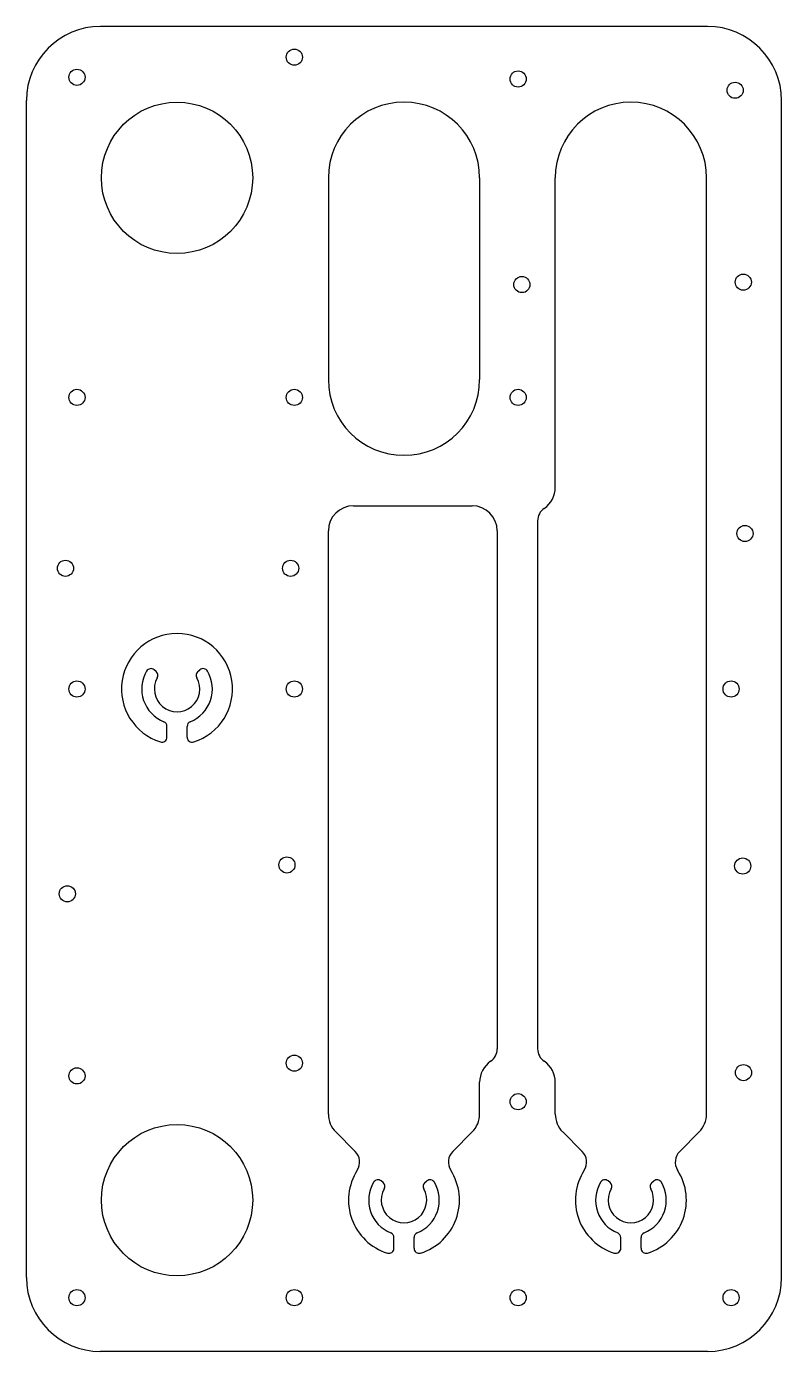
# Model space of a CAD drawing. Extents: x -18 to 132, y 42 to 305.
import ezdxf

# ---------------------------------------------------------------- set-up
doc = ezdxf.new("R2010")
doc.units = 0
doc.header["$MEASUREMENT"] = 0
doc.layers.add('VISIBLE', color=7, linetype='CONTINUOUS')

msp = doc.modelspace()

# ---------------------------------------------------------------- linework, layer by layer
at = {"layer": 'VISIBLE'}
for p, q in [((116.92, 304.65), (-3.44, 304.65)), ((-18.11, 56.68), (-18.11, 289.97)), ((131.6, 56.68), (131.6, 289.97)), ((41.74, 274.65), (41.74, 234.65)), ((71.74, 274.65), (71.74, 234.65)), ((86.74, 213.26), (86.74, 274.65)), ((116.74, 89.07), (116.74, 274.65)), ((46.74, 209.65), (70.24, 209.65)), ((83.24, 206.65), (83.24, 102)), ((41.74, 89.07), (41.74, 204.65)), ((75.24, 204.65), (75.24, 102)), ((7.6, 176.8), (7.21, 177.13)), ((15.89, 176.8), (16.28, 177.13)), ((9.74, 163.78), (9.74, 165.91)), ((13.74, 163.78), (13.74, 165.91)), ((71.74, 89.07), (71.74, 95.39)), ((86.74, 89.07), (86.74, 95.39)), ((47.07, 81.67), (43.21, 85.54)), ((66.41, 81.67), (70.28, 85.54)), ((92.07, 81.67), (88.21, 85.54)), ((111.41, 81.67), (115.28, 85.54)), ((52.6, 75.48), (52.21, 75.8)), ((60.89, 75.48), (61.28, 75.8)), ((97.6, 75.48), (97.21, 75.8)), ((105.89, 75.48), (106.28, 75.8)), ((54.74, 62.46), (54.74, 64.58)), ((58.74, 62.46), (58.74, 64.58)), ((99.74, 62.46), (99.74, 64.58)), ((103.74, 62.46), (103.74, 64.58)), ((116.92, 42), (-3.44, 42))]:
    msp.add_line(p, q, dxfattribs=at)
for centre, radius in [((35, 298.57), 1.6), ((-8.11, 294.58), 1.6), ((79.37, 294.24), 1.6), ((122.4, 292.01), 1.6), ((11.74, 274.65), 15), ((80.12, 253.49), 1.6), ((124.02, 253.97), 1.6), ((-8.11, 231.13), 1.6), ((35, 231.13), 1.6), ((79.37, 231.13), 1.6), ((124.35, 204.15), 1.6), ((-10.38, 197.25), 1.6), ((34.26, 197.25), 1.6), ((-8.11, 173.32), 1.6), ((35, 173.32), 1.6), ((121.6, 173.32), 1.6), ((33.53, 138.45), 1.6), ((123.91, 138.23), 1.6), ((-10.02, 132.73), 1.6), ((35, 99.15), 1.6), ((-8.11, 96.63), 1.6), ((124.06, 97.28), 1.6), ((79.37, 91.51), 1.6), ((11.74, 72), 15), ((-8.11, 52.67), 1.6), ((35, 52.67), 1.6), ((79.37, 52.67), 1.6), ((121.6, 52.67), 1.6)]:
    msp.add_circle(centre, radius, dxfattribs=at)
for centre, radius, start, end in [((-3.44, 289.97), 14.68, 90, 180), ((116.92, 289.97), 14.68, 0, 90), ((56.74, 274.65), 15, 0, 180), ((101.74, 274.65), 15, 0, 180), ((56.74, 234.65), 15, 180, 0), ((81.74, 213.26), 5, 304.2289, 0), ((46.74, 204.65), 5, 90, 180), ((70.24, 204.65), 5, 0, 90), ((86.24, 206.65), 3, 124.2289, 180), ((11.74, 173.32), 11, 287.4576, 252.5424), ((11.74, 173.32), 7, 149.5941, 247.9757), ((6.57, 176.36), 1, 50, 149.5941), ((6.96, 176.03), 1, 330.4757, 50), ((11.74, 173.32), 7, 292.0243, 30.4059), ((16.53, 176.03), 1, 130, 209.5243), ((16.92, 176.36), 1, 30.4059, 130), ((11.74, 173.32), 4.5, 150.4757, 29.5243), ((8.74, 165.91), 1, 0, 67.9757), ((14.74, 165.91), 1, 112.0243, 180), ((8.74, 163.78), 1, 252.5424, 0), ((14.74, 163.78), 1, 180, 287.4576), ((72.24, 102), 3, 304.2289, 0), ((86.24, 102), 3, 180, 235.7711), ((76.74, 95.39), 5, 124.2289, 180), ((81.74, 95.39), 5, 0, 55.7711), ((46.74, 89.07), 5, 180, 225), ((66.74, 89.07), 5, 315, 0), ((91.74, 89.07), 5, 180, 225), ((111.74, 89.07), 5, 315, 0), ((44.95, 79.55), 3, 327.3736, 45), ((68.53, 79.55), 3, 135, 212.6264), ((89.95, 79.55), 3, 327.3736, 45), ((113.53, 79.55), 3, 135, 212.6264), ((56.74, 72), 11, 147.3736, 252.5424), ((56.74, 72), 11, 287.4576, 32.6264), ((101.74, 72), 11, 147.3736, 252.5424), ((101.74, 72), 11, 287.4576, 32.6264), ((56.74, 72), 7, 149.5941, 247.9757), ((51.57, 75.04), 1, 50, 149.5941), ((56.74, 72), 4.5, 150.4757, 29.5243), ((51.96, 74.71), 1, 330.4757, 50), ((56.74, 72), 7, 292.0243, 30.4059), ((61.53, 74.71), 1, 130, 209.5243), ((61.92, 75.04), 1, 30.4059, 130), ((101.74, 72), 7, 149.5941, 247.9757), ((96.57, 75.04), 1, 50, 149.5941), ((101.74, 72), 4.5, 150.4757, 29.5243), ((96.96, 74.71), 1, 330.4757, 50), ((101.74, 72), 7, 292.0243, 30.4059), ((106.53, 74.71), 1, 130, 209.5243), ((106.92, 75.04), 1, 30.4059, 130), ((53.74, 64.58), 1, 0, 67.9757), ((59.74, 64.58), 1, 112.0243, 180), ((98.74, 64.58), 1, 0, 67.9757), ((104.74, 64.58), 1, 112.0243, 180), ((53.74, 62.46), 1, 252.5424, 0), ((59.74, 62.46), 1, 180, 287.4576), ((98.74, 62.46), 1, 252.5424, 0), ((104.74, 62.46), 1, 180, 287.4576), ((-3.44, 56.68), 14.68, 180, 270), ((116.92, 56.68), 14.68, 270, 0)]:
    msp.add_arc(centre, radius, start, end, dxfattribs=at)

doc.saveas('drawing.dxf')
